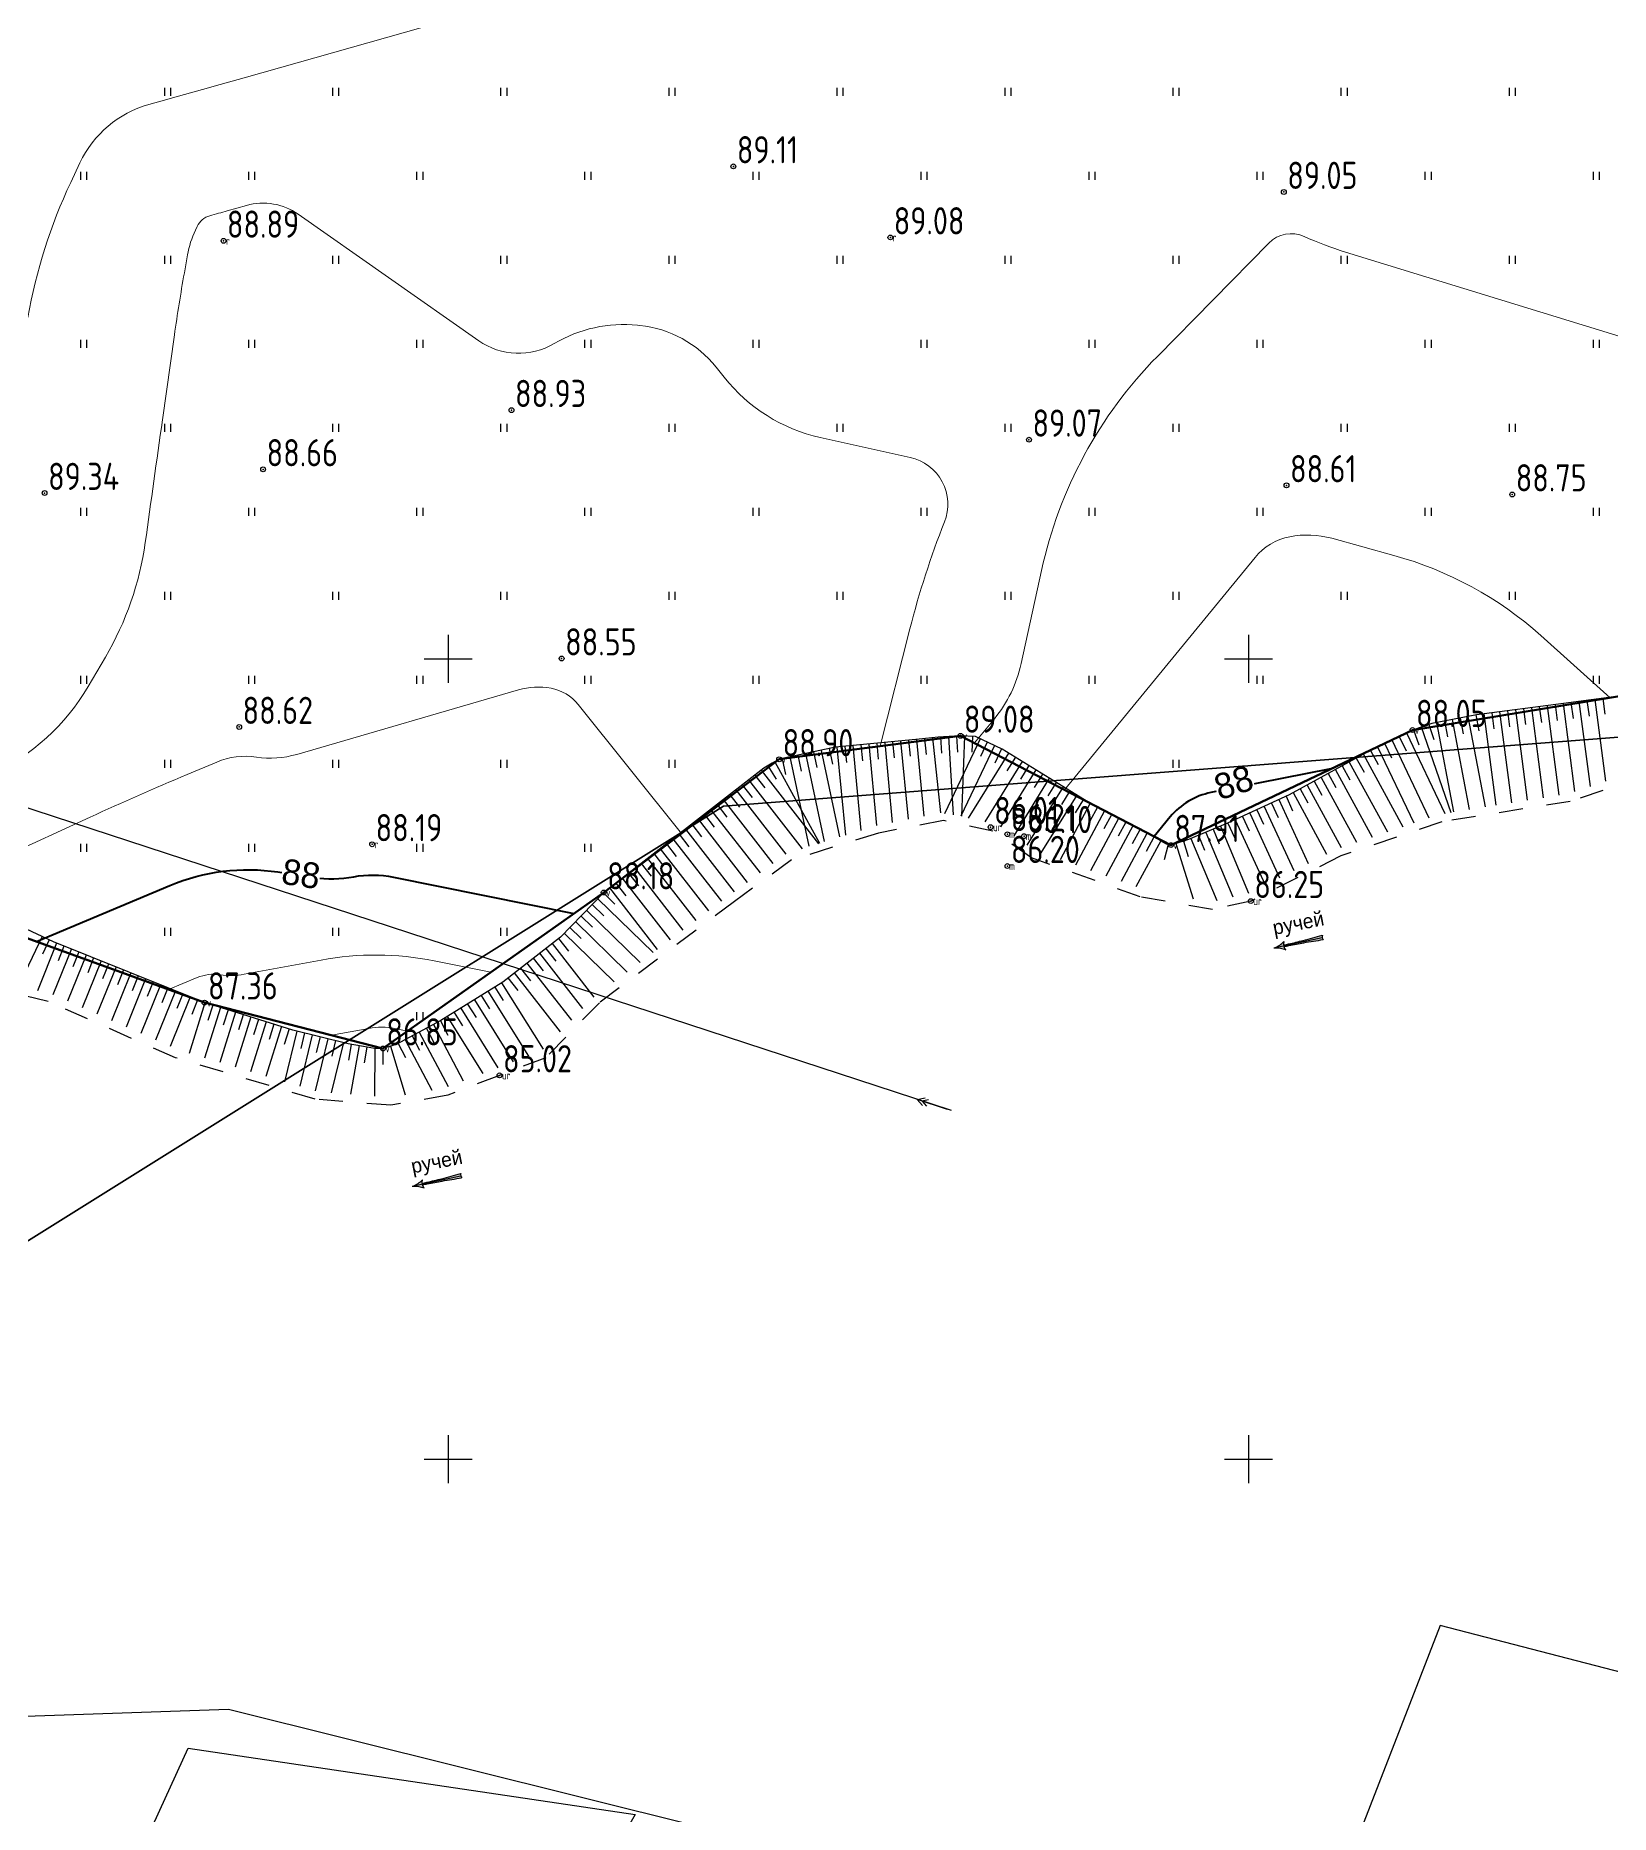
# Model space of a CAD drawing. Header units: metres. Extents: x 2284092 to 2335310, y 454860 to 483236.
# Drawn here: x 2284874.2 to 2284972.6, y 455177.8 to 455289 of the extents above; entities that cross this region are included whole.
import ezdxf

# ---------------------------------------------------------------- set-up
doc = ezdxf.new("R2010")
doc.units = ezdxf.units.M
doc.header["$PDMODE"] = 32
doc.header["$PDSIZE"] = 0.3
doc.linetypes.add('ЛИНИЯ_1.5-1.5', pattern=[3, 1.5, -1.5])
doc.linetypes.add('ЛЭП ВН', pattern=[0.002, 0.001, 0.001])
for name, color, linetype in [('-_линия', 7, 'Continuous'), ('0 @ 0.5', 7, 'Continuous'), ('b', 7, 'Continuous'), ('Eg.14_Ограждения', 7, 'Continuous'), ('Eg.14_Ограждения1', 7, 'Continuous'), ('INHABITED', 14, 'Continuous'), ('m', 7, 'Continuous'), ('MUNICIPAL', 14, 'Continuous'), ('P', 94, 'Continuous'), ('Pr', 7, 'Continuous'), ('T', 7, 'Continuous'), ('КОД', 7, 'Continuous')]:
    doc.layers.add(name, color=color, linetype=linetype)
doc.styles.add('pragmai.shx2', font='pragmai.shx', dxfattribs={"height": 1.6})
doc.styles.get("Standard").update_dxf_attribs({"font": 'eskdu.shx'})
doc.styles.add('Рубленый (Р-131)', font='p131.ttf')
doc.linetypes.add('ЛИНИЯ_СВЯЗИ', pattern='A,4.5,[133,ltypeshp.shx,S=0.2,R=0,X=-0.2,Y=0],1e-05,[133,ltypeshp.shx,S=0.15,R=0,X=-0.15,Y=0],1e-05,[133,ltypeshp.shx,S=0.1,R=0,X=-0.1,Y=0],1e-05,[133,ltypeshp.shx,S=0.05,R=0,X=-0.05,Y=0],4.5,-2', length=11.00003)

# ---------------------------------------------------------------- blocks, each defined once
blk = doc.blocks.new('ЛЭП ВН')
at = {"color": 0, "linetype": 'Continuous'}
for p, q in [((0, 4.5), (-0.5, 3.63)), ((0, 0.5), (0, 4.5)), ((0, 4.5), (0.5, 3.63)), ((0, 3.9), (-0.43, 3.15)), ((0, 3.9), (0.43, 3.15))]:
    blk.add_line(p, q, dxfattribs=at)
blk = doc.blocks.new('Крест сетки')
at = {"color": 72, "linetype": 'Continuous'}
for p, q in [((0, 3), (0, -3)), ((-3, 0), (3, 0))]:
    blk.add_line(p, q, dxfattribs=at)
blk = doc.blocks.new('Штриховка Луговая растительность')
at = {"color": 3, "linetype": 'Continuous'}
for p, q in [((-0.4, 1), (-0.4, 0)), ((0.4, 0), (0.4, 1))]:
    blk.add_line(p, q, dxfattribs=at)
blk = doc.blocks.new('Направление течения')
at = {"linetype": 'Continuous'}
h = blk.add_hatch(color=0, dxfattribs=at)
edge = h.paths.add_edge_path()
edge.add_arc((-0.03, 2.33), 1.04, 241.8876, 266.7395)
edge.add_spline(control_points=[(-0.09, 1.3), (-0.09, 1.51), (-0.11, 2.34), (-0.14, 4.01), (-0.23, 5.45), (-0.28, 6.27)], knot_values=[0, 0, 0, 0, 0.625751, 2.516384, 4.981065, 4.981065, 4.981065, 4.981065], degree=3, periodic=0)
edge.add_arc((-0.05, 6.62), 0.414, 235.3367, 276.6842)
edge.add_arc((0.05, 6.62), 0.414, 263.3158, 304.6633)
edge.add_spline(control_points=[(0.28, 6.27), (0.23, 5.45), (0.14, 4.01), (0.11, 2.34), (0.09, 1.51), (0.09, 1.3)], knot_values=[0, 0, 0, 0, 2.464681, 4.355314, 4.981065, 4.981065, 4.981065, 4.981065], degree=3, periodic=0)
edge.add_arc((0.03, 2.33), 1.04, 273.2605, 298.1124)
edge.add_spline(control_points=[(0.52, 1.42), (0.39, 1.22), (0.12, 0.79), (0.04, 0.28), (0, 0)], knot_values=[0, 0, 0, 0, 0.685038, 1.525237, 1.525237, 1.525237, 1.525237], degree=3, periodic=0)
edge.add_spline(control_points=[(0, 0), (-0.04, 0.28), (-0.12, 0.79), (-0.39, 1.22), (-0.52, 1.42)], knot_values=[0, 0, 0, 0, 0.840199, 1.525237, 1.525237, 1.525237, 1.525237], degree=3, periodic=0)
at = {"color": 0, "linetype": 'Continuous'}
blk.add_line((0, 0), (0, 6.2), dxfattribs=at)
for centre, radius, start, end in [((-0.05, 6.62), 0.414, 235.3367, 276.6842), ((0.05, 6.62), 0.414, 263.3158, 304.6633), ((-0.03, 2.33), 1.04, 241.8876, 266.7395), ((0.03, 2.33), 1.04, 273.2605, 298.1124)]:
    blk.add_arc(centre, radius, start, end, dxfattribs=at)
for points in [[(-0.09, 1.3), (-0.1, 1.92), (-0.15, 3.81), (-0.28, 6.27)], [(0.09, 1.3), (0.1, 1.92), (0.15, 3.81), (0.28, 6.27)], [(0, 0), (-0.19, 0.82), (-0.52, 1.42)], [(0, 0), (0.19, 0.82), (0.52, 1.42)]]:
    blk.add_spline(points, degree=3, dxfattribs=at)

msp = doc.modelspace()

# ---------------------------------------------------------------- linework, layer by layer
at = {"linetype": 'Continuous'}
for p, q in [((2284964.69, 455246.57), (2284965.44, 455240.86)), ((2284965.19, 455246.63), (2284965.32, 455245.64)), ((2284965.68, 455246.7), (2284966.43, 455241.02)), ((2284966.18, 455246.76), (2284966.31, 455245.77)), ((2284966.67, 455246.83), (2284967.41, 455241.18)), ((2284967.17, 455246.89), (2284967.3, 455245.9)), ((2284967.67, 455246.95), (2284968.4, 455241.33)), ((2284968.16, 455247.02), (2284968.29, 455246.03)), ((2284968.66, 455247.08), (2284969.39, 455241.49)), ((2284969.15, 455247.15), (2284969.28, 455246.16)), ((2284969.65, 455247.21), (2284970.37, 455241.71)), ((2284970.14, 455247.28), (2284970.27, 455246.29)), ((2284970.64, 455247.34), (2284971.34, 455242.03)), ((2284971.14, 455247.41), (2284971.27, 455246.42)), ((2284971.63, 455247.47), (2284972.3, 455242.36)), ((2284972.13, 455247.54), (2284972.26, 455246.55)), ((2284960.31, 455245.58), (2284960.64, 455244.64)), ((2284960.78, 455245.75), (2284962.64, 455240.41)), ((2284961.26, 455245.91), (2284961.58, 455244.97)), ((2284961.74, 455246.03), (2284962.8, 455240.45)), ((2284962.23, 455246.13), (2284962.42, 455245.14)), ((2284962.72, 455246.22), (2284963.79, 455240.6)), ((2284963.21, 455246.31), (2284963.4, 455245.33)), ((2284963.7, 455246.4), (2284964.77, 455240.76)), ((2284964.2, 455246.5), (2284964.38, 455245.52)), ((2284923.79, 455244.4), (2284924, 455243.42)), ((2284924.28, 455244.49), (2284924.81, 455238.99)), ((2284924.78, 455244.54), (2284924.87, 455243.54)), ((2284925.28, 455244.59), (2284925.78, 455239.29)), ((2284925.77, 455244.64), (2284925.87, 455243.64)), ((2284926.27, 455244.68), (2284926.76, 455239.59)), ((2284926.77, 455244.73), (2284926.86, 455243.73)), ((2284927.27, 455244.78), (2284927.74, 455239.79)), ((2284927.76, 455244.83), (2284927.86, 455243.83)), ((2284928.26, 455244.87), (2284928.73, 455239.99)), ((2284928.76, 455244.92), (2284928.85, 455243.92)), ((2284929.26, 455244.97), (2284929.71, 455240.18)), ((2284929.75, 455245.02), (2284929.86, 455244.03)), ((2284930.25, 455245.07), (2284930.76, 455240.38)), ((2284930.75, 455245.12), (2284930.81, 455244.12)), ((2284933.22, 455245.02), (2284931, 455240.33)), ((2284931.25, 455245.15), (2284931.54, 455240.27)), ((2284931.75, 455245.18), (2284931.81, 455244.18)), ((2284934.12, 455244.6), (2284932.03, 455240.17)), ((2284932.25, 455245.18), (2284932.07, 455240.17)), ((2284932.75, 455245.16), (2284932.71, 455244.17)), ((2284933.67, 455244.81), (2284933.24, 455243.91)), ((2284934.57, 455244.38), (2284934.15, 455243.48)), ((2284958.05, 455244.52), (2284960.32, 455239.76)), ((2284958.5, 455244.73), (2284958.93, 455243.83)), ((2284958.95, 455244.95), (2284961.27, 455240.08)), ((2284959.41, 455245.16), (2284959.84, 455244.26)), ((2284959.86, 455245.38), (2284962.26, 455240.34)), ((2284919.97, 455243.33), (2284920.49, 455242.48)), ((2284920.4, 455243.58), (2284923.19, 455238.49)), ((2284920.86, 455243.77), (2284921.06, 455242.79)), ((2284921.34, 455243.88), (2284922.53, 455238.3)), ((2284921.83, 455243.98), (2284922.04, 455243)), ((2284922.32, 455244.09), (2284923.49, 455238.6)), ((2284922.81, 455244.19), (2284923.02, 455243.21)), ((2284923.3, 455244.29), (2284924.45, 455238.89)), ((2284935, 455244.12), (2284932.49, 455240.06)), ((2284935.85, 455243.6), (2284933.53, 455239.83)), ((2284935.43, 455243.86), (2284934.9, 455243.01)), ((2284936.28, 455243.34), (2284935.75, 455242.49)), ((2284955.85, 455243.32), (2284956.33, 455242.44)), ((2284956.29, 455243.56), (2284958.67, 455239.2)), ((2284956.73, 455243.8), (2284957.21, 455242.92)), ((2284957.17, 455244.04), (2284959.63, 455239.52)), ((2284957.61, 455244.28), (2284958.09, 455243.4)), ((2284918.37, 455242.13), (2284918.98, 455241.34)), ((2284918.76, 455242.44), (2284922.1, 455238.14)), ((2284919.16, 455242.74), (2284919.77, 455241.95)), ((2284919.55, 455243.05), (2284923.13, 455238.45)), ((2284936.7, 455243.07), (2284934.51, 455239.51)), ((2284937.55, 455242.55), (2284935.33, 455238.94)), ((2284937.13, 455242.81), (2284936.6, 455241.96)), ((2284937.98, 455242.29), (2284937.45, 455241.44)), ((2284953.66, 455242.12), (2284955.79, 455238.22)), ((2284954.1, 455242.36), (2284954.58, 455241.49)), ((2284954.54, 455242.6), (2284956.75, 455238.55)), ((2284954.98, 455242.84), (2284955.46, 455241.96)), ((2284955.42, 455243.08), (2284957.71, 455238.87)), ((2284917.18, 455241.21), (2284920.28, 455237.22)), ((2284917.58, 455241.52), (2284918.19, 455240.73)), ((2284917.97, 455241.82), (2284921.09, 455237.81)), ((2284938.41, 455242.02), (2284936.15, 455238.37)), ((2284939.26, 455241.5), (2284937.02, 455237.88)), ((2284940.11, 455240.98), (2284938.23, 455237.45)), ((2284938.83, 455241.76), (2284938.31, 455240.91)), ((2284939.68, 455241.24), (2284939.16, 455240.39)), ((2284951.43, 455241), (2284951.85, 455240.09)), ((2284951.88, 455241.21), (2284953.72, 455237.23)), ((2284952.34, 455241.42), (2284952.75, 455240.51)), ((2284952.78, 455241.65), (2284954.87, 455237.81)), ((2284953.22, 455241.89), (2284953.7, 455241.01)), ((2284915.61, 455239.98), (2284918.67, 455236.04)), ((2284916, 455240.29), (2284916.61, 455239.5)), ((2284916.39, 455240.6), (2284919.48, 455236.63)), ((2284916.79, 455240.9), (2284917.4, 455240.11)), ((2284940.99, 455240.51), (2284939.18, 455237.11)), ((2284940.55, 455240.75), (2284940.08, 455239.86)), ((2284941.88, 455240.04), (2284940.13, 455236.77)), ((2284941.43, 455240.27), (2284940.96, 455239.39)), ((2284949.16, 455239.95), (2284951.03, 455235.88)), ((2284949.61, 455240.16), (2284950.03, 455239.26)), ((2284950.07, 455240.37), (2284951.93, 455236.33)), ((2284950.52, 455240.58), (2284950.94, 455239.67)), ((2284950.97, 455240.79), (2284952.82, 455236.78)), ((2284914.03, 455238.76), (2284917.06, 455234.86)), ((2284914.42, 455239.06), (2284915.03, 455238.27)), ((2284914.82, 455239.37), (2284917.86, 455235.45)), ((2284915.21, 455239.68), (2284915.82, 455238.89)), ((2284942.76, 455239.57), (2284941.08, 455236.43)), ((2284942.32, 455239.8), (2284941.85, 455238.92)), ((2284943.64, 455239.1), (2284942.04, 455236.09)), ((2284943.2, 455239.33), (2284942.73, 455238.45)), ((2284944.08, 455238.86), (2284943.61, 455237.98)), ((2284946.4, 455238.78), (2284948.02, 455234.91)), ((2284946.86, 455238.97), (2284947.25, 455238.05)), ((2284947.32, 455239.16), (2284949.02, 455235.13)), ((2284947.78, 455239.36), (2284948.17, 455238.44)), ((2284948.24, 455239.55), (2284950, 455235.36)), ((2284948.7, 455239.75), (2284949.12, 455238.84)), ((2284912.84, 455237.84), (2284913.45, 455237.05)), ((2284913.24, 455238.14), (2284916.26, 455234.26)), ((2284913.63, 455238.45), (2284914.24, 455237.66)), ((2284944.52, 455238.63), (2284942.96, 455235.76)), ((2284944.97, 455238.41), (2284944.73, 455237.44)), ((2284945.45, 455238.46), (2284946.53, 455235.01)), ((2284945.93, 455238.61), (2284946.23, 455237.66)), ((2284911.26, 455236.61), (2284911.88, 455235.82)), ((2284911.66, 455236.92), (2284914.66, 455233.06)), ((2284912.05, 455237.22), (2284912.67, 455236.43)), ((2284912.45, 455237.53), (2284915.46, 455233.66)), ((2284910.08, 455235.69), (2284913.06, 455231.85)), ((2284910.47, 455236), (2284911.09, 455235.21)), ((2284910.87, 455236.3), (2284913.86, 455232.45)), ((2284908.99, 455234.66), (2284909.71, 455233.96)), ((2284909.34, 455235.02), (2284912.8, 455231.65)), ((2284909.69, 455235.38), (2284910.4, 455234.68)), ((2284907.59, 455233.23), (2284908.31, 455232.53)), ((2284907.94, 455233.59), (2284911.18, 455230.44)), ((2284908.29, 455233.94), (2284909.01, 455233.25)), ((2284908.64, 455234.3), (2284911.99, 455231.04)), ((2284874.62, 455232.66), (2284873.15, 455229.55)), ((2284875.52, 455232.25), (2284874.33, 455229.27)), ((2284875.07, 455232.45), (2284874.64, 455231.55)), ((2284906.49, 455232.22), (2284909.1, 455228.87)), ((2284906.88, 455232.53), (2284907.5, 455231.74)), ((2284907.24, 455232.87), (2284910.37, 455229.83)), ((2284876.45, 455231.88), (2284875.3, 455229.01)), ((2284875.99, 455232.06), (2284875.62, 455231.14)), ((2284877.38, 455231.5), (2284876.22, 455228.61)), ((2284876.92, 455231.69), (2284876.54, 455230.76)), ((2284878.31, 455231.13), (2284877.13, 455228.2)), ((2284877.84, 455231.32), (2284877.47, 455230.39)), ((2284904.91, 455230.99), (2284907.69, 455227.43)), ((2284905.3, 455231.3), (2284905.92, 455230.51)), ((2284905.7, 455231.61), (2284908.39, 455228.15)), ((2284906.09, 455231.91), (2284906.71, 455231.12)), ((2284879.24, 455230.76), (2284878.05, 455227.8)), ((2284878.77, 455230.94), (2284878.4, 455230.02)), ((2284880.16, 455230.38), (2284878.96, 455227.39)), ((2284879.7, 455230.57), (2284879.33, 455229.64)), ((2284881.09, 455230.01), (2284879.88, 455226.99)), ((2284880.63, 455230.2), (2284880.25, 455229.27)), ((2284903.73, 455230.07), (2284904.34, 455229.28)), ((2284904.12, 455230.38), (2284906.98, 455226.71)), ((2284904.52, 455230.68), (2284905.13, 455229.89)), ((2284882.02, 455229.64), (2284880.79, 455226.59)), ((2284881.56, 455229.83), (2284881.18, 455228.9)), ((2284882.95, 455229.27), (2284881.71, 455226.18)), ((2284882.48, 455229.45), (2284882.11, 455228.52)), ((2284883.88, 455228.89), (2284882.62, 455225.78)), ((2284883.41, 455229.08), (2284883.04, 455228.15)), ((2284902.05, 455228.97), (2284902.58, 455228.13)), ((2284902.48, 455229.24), (2284905.01, 455225.19)), ((2284902.9, 455229.5), (2284903.43, 455228.66)), ((2284903.33, 455229.77), (2284905.92, 455225.61)), ((2284884.8, 455228.52), (2284883.81, 455225.35)), ((2284884.34, 455228.71), (2284883.97, 455227.78)), ((2284885.76, 455228.22), (2284884.77, 455225.06)), ((2284885.28, 455228.37), (2284884.98, 455227.42)), ((2284886.71, 455227.92), (2284885.73, 455224.78)), ((2284886.24, 455228.07), (2284885.94, 455227.12)), ((2284887.19, 455227.77), (2284886.89, 455226.82)), ((2284899.93, 455227.65), (2284902.15, 455224.1)), ((2284900.36, 455227.91), (2284900.89, 455227.07)), ((2284900.78, 455228.18), (2284903.1, 455224.46)), ((2284901.21, 455228.44), (2284901.74, 455227.6)), ((2284901.63, 455228.71), (2284904.06, 455224.83)), ((2284887.67, 455227.63), (2284886.69, 455224.49)), ((2284888.62, 455227.33), (2284887.64, 455224.21)), ((2284888.14, 455227.48), (2284887.84, 455226.52)), ((2284889.58, 455227.03), (2284888.6, 455223.92)), ((2284889.1, 455227.18), (2284888.8, 455226.22)), ((2284890.05, 455226.88), (2284889.75, 455225.92)), ((2284890.53, 455226.74), (2284889.76, 455223.58)), ((2284891.02, 455226.63), (2284890.78, 455225.65)), ((2284898.19, 455226.68), (2284899.99, 455223.28)), ((2284898.63, 455226.92), (2284899.1, 455226.03)), ((2284899.07, 455227.15), (2284900.93, 455223.64)), ((2284899.51, 455227.39), (2284899.98, 455226.5)), ((2284891.5, 455226.51), (2284890.72, 455223.3)), ((2284892.48, 455226.27), (2284891.68, 455223.01)), ((2284891.99, 455226.39), (2284891.75, 455225.42)), ((2284893.45, 455226.03), (2284892.68, 455222.9)), ((2284892.96, 455226.15), (2284892.72, 455225.18)), ((2284893.94, 455225.92), (2284893.76, 455224.94)), ((2284894.43, 455225.84), (2284893.9, 455222.81)), ((2284894.92, 455225.75), (2284894.75, 455224.76)), ((2284895.41, 455225.67), (2284895.39, 455222.69)), ((2284895.91, 455225.66), (2284895.91, 455224.66)), ((2284896.39, 455225.81), (2284897.31, 455222.77)), ((2284896.86, 455225.98), (2284897.33, 455225.1)), ((2284897.3, 455226.21), (2284898.98, 455223.05)), ((2284897.74, 455226.45), (2284898.21, 455225.56))]:
    msp.add_line(p, q, dxfattribs=at)
msp.add_lwpolyline([(2284973.45, 455247.71), (2284969.67, 455247.22), (2284964.23, 455246.51), (2284961.44, 455245.97), (2284960.24, 455245.56), (2284958.01, 455244.5), (2284952.53, 455241.51), (2284948.69, 455239.74), (2284946.24, 455238.71), (2284945.14, 455238.37), (2284944.88, 455238.43), (2284944.64, 455238.56), (2284944.38, 455238.71), (2284940.01, 455241.03), (2284934.61, 455244.37), (2284932.93, 455245.16), (2284931.95, 455245.19), (2284930.61, 455245.11), (2284929.42, 455244.98), (2284924.2, 455244.48), (2284920.67, 455243.73), (2284920.23, 455243.49), (2284919.71, 455243.17), (2284909.71, 455235.41), (2284907.01, 455232.62), (2284903.4, 455229.81), (2284899.53, 455227.4), (2284897.56, 455226.35), (2284896.74, 455225.91), (2284895.92, 455225.66), (2284895.38, 455225.67), (2284894.7, 455225.79), (2284893.74, 455225.96), (2284890.28, 455226.81), (2284884.77, 455228.53), (2284875.34, 455232.33), (2284872.28, 455233.76)], dxfattribs=at)
at = {"color": 5, "linetype": 'ЛИНИЯ_1.5-1.5'}
msp.add_lwpolyline([(2284980.66, 455244.66), (2284970.1, 455241.1), (2284962.08, 455239.83), (2284955.76, 455237.69), (2284950.14, 455234.87), (2284947.75, 455234.34), (2284943.23, 455235.14), (2284936.44, 455237.57), (2284934.03, 455239.24), (2284930.94, 455239.91), (2284926.88, 455239.12), (2284921.44, 455237.44), (2284917.88, 455234.85), (2284909.44, 455228.52), (2284906.09, 455225.08), (2284903.2, 455223.98), (2284899.97, 455222.74), (2284896.41, 455222.11), (2284891.68, 455222.49), (2284882.95, 455225.08), (2284875, 455228.6), (2284871.35, 455229.48)], dxfattribs=at)
at = {"layer": 'Eg.14_Ограждения', "color": 42, "linetype": 'Continuous', "lineweight": 15, "ltscale": 0.5, "flags": 128}
for points, elevation in [([(2284993.12, 455527.16, 0), (2284998.27, 455531.3)], 85), ([(2285181.37, 455628.72, 0), (2285184.82, 455627.52)], 89.5), ([(2284773.48, 455375.5, 0), (2284774.12, 455375.55)], 86.5), ([(2284901.6, 455290.37), (2284887.24, 455286.32, -0.000273), (2284881.29, 455284.65), (2284881.29, 455284.65, 0.217489), (2284876.99, 455281.01), (2284876.41, 455279.77, 0.066375), (2284873.73, 455271.34)], 89.5), ([(2284926.98, 455244.55), (2284928.84, 455251.89, -0.031838), (2284931, 455258.56), (2284931, 455258.56, 0.461161), (2284928.86, 455262.6), (2284923.24, 455263.84, -0.171831), (2284917.24, 455267.6), (2284916.73, 455268.24, 0.202142), (2284911.97, 455270.84), (2284911.83, 455270.86, 0.160107), (2284906.62, 455269.71), (2284906.62, 455269.71, -0.294282), (2284901.9, 455269.89), (2284890.63, 455277.79, 0.225243), (2284887.39, 455278.34), (2284886.19, 455278, -0.000274), (2284885.1, 455277.7), (2284885.1, 455277.7, 0.217489), (2284884.31, 455277.03), (2284884.2, 455276.8, 0.066376), (2284883.71, 455275.25), (2284883.51, 455274.12, 0.0087), (2284882.89, 455270.25), (2284882.14, 455264.94, 0.000633), (2284881.07, 455257.28), (2284881.07, 455257.28, -0.098294), (2284878.58, 455250.12), (2284877.51, 455248.29, -0.153823), (2284871.44, 455242.79)], 89), ([(2285011.27, 455266.35), (2284993.09, 455266.49, 0.161464), (2284991.45, 455265.96), (2284991.45, 455265.96, -0.220002), (2284989.83, 455265.64), (2284976.07, 455268.92, -0.079142), (2284974.63, 455269.51), (2284974.63, 455269.51, 0.063025), (2284973.21, 455270.16), (2284956.05, 455275.43, -0.031679), (2284953.48, 455276.4), (2284953.48, 455276.4, 0.314401), (2284951.26, 455275.99), (2284944.3, 455268.91, 0.14148), (2284937.06, 455255.53), (2284935.79, 455249.71, -0.118691), (2284934.12, 455246.27), (2284932.87, 455244.75)], 89), ([(2284938.49, 455241.83), (2284950.4, 455256.34, -0.173828), (2284952.57, 455257.64), (2284952.57, 455257.64, -0.116487), (2284955.19, 455257.54), (2284959.07, 455256.47, -0.115999), (2284968.26, 455251.46), (2284972.59, 455247.57)], 88.5), ([(2284857.11, 455223.07), (2284865.45, 455233.18, -0.067823), (2284867.7, 455235.26), (2284867.7, 455235.26, -0.044877), (2284870.36, 455236.78), (2284877.63, 455240.12, -0.007887), (2284883.68, 455242.78), (2284885.53, 455243.56, -0.138336), (2284888.01, 455243.87), (2284888.01, 455243.87, 0.109032), (2284890.53, 455244.04), (2284904.38, 455248.07, -0.117324), (2284906.42, 455248.17), (2284906.42, 455248.17, -0.179848), (2284908.11, 455247.16), (2284914.57, 455239.1)], 88.5), ([(2284882.53, 455229.34), (2284884.31, 455230.09, -0.138337), (2284885.75, 455230.27), (2284885.75, 455230.27, 0.083858), (2284887.24, 455230.3), (2284892.05, 455231.19, -0.096251), (2284899.12, 455231.13), (2284902.65, 455230.42)], 87.5), ([(2284892.71, 455226.49), (2284895.04, 455226.92, -0.09625), (2284896.65, 455226.91), (2284897.45, 455226.75)], 87)]:
    msp.add_lwpolyline(points, format="xyb", dxfattribs=dict(at, elevation=elevation))
at = {"layer": 'Eg.14_Ограждения', "color": 42, "linetype": 'Continuous', "lineweight": 40, "ltscale": 0.5, "flags": 128}
for points, elevation in [([(2285149.03, 455344.01, 0), (2285143.48, 455347.36)], 92), ([(2285173.89, 455628.54, 0), (2285177.8, 455627.17)], 90), ([(2284765.29, 455326.01, -0.000001), (2284763.78, 455328.74)], 86), ([(2284955.14, 455243.13), (2284947.65, 455241.65, 0.173828), (2284945.1, 455240.13), (2284944.1, 455238.91)], 88), ([(2284874.27, 455232.34), (2284882.61, 455235.85, -0.138336), (2284889.36, 455236.69), (2284891.6, 455236.35, 0.083856), (2284894.09, 455236.39), (2284894.09, 455236.39, -0.096249), (2284896.57, 455236.37), (2284907.85, 455234.09)], 88)]:
    msp.add_lwpolyline(points, format="xyb", dxfattribs=dict(at, elevation=elevation))
at = {"layer": 'm', "color": 104, "true_color": 0x0f9115}
for p in [(2284934.93, 455239.05, 86.21), (2284935.97, 455238.93, 86.1), (2284934.93, 455237.06, 86.2)]:
    msp.add_point(p, dxfattribs=at)
at = {"layer": 'P', "linetype": 'Continuous'}
msp.add_lwpolyline([(2284834.24, 455094.27), (2284838.43, 455100.66), (2284840.75, 455103.62), (2284844.92, 455110.13), (2284845.87, 455111.46), (2284856.88, 455130.4), (2284863.79, 455141.96), (2284867.84, 455148.95), (2284872.04, 455156.33), (2284883.74, 455181.93), (2284911.67, 455177.79), (2284871.6, 455107.77), (2284847.3, 455069.38), (2284846.33, 455067.67), (2284834.99, 455075.98), (2284826.64, 455081.89)], close=True, dxfattribs=at)
at = {"layer": 'P'}
for p in [(2284885.96, 455276.13, 88.89), (2284927.62, 455276.34, 89.08), (2284960.24, 455245.56, 88.05), (2284932, 455245.2, 89.08), (2284920.67, 455243.73, 88.9), (2284933.88, 455239.49, 86.01), (2284934.93, 455239.05, 86.21), (2284935.97, 455238.93, 86.1), (2284895.24, 455238.42, 88.19), (2284945.15, 455238.37, 87.91), (2284934.93, 455237.06, 86.2), (2284909.71, 455235.41, 88.18), (2284950.14, 455234.87, 86.25), (2284884.77, 455228.53, 87.36), (2284895.92, 455225.66, 86.85), (2284903.2, 455223.98, 85.02)]:
    msp.add_point(p, dxfattribs=at)
at = {"layer": 'Pr'}
for p in [(2284917.81, 455280.78, 89.11), (2284952.2, 455279.18, 89.05), (2284903.95, 455265.55, 88.93), (2284936.28, 455263.7, 89.07), (2284888.43, 455261.85, 88.66), (2284952.37, 455260.85, 88.61), (2284874.78, 455260.37, 89.34), (2284966.47, 455260.28, 88.75), (2284907.08, 455250.03, 88.55), (2284886.94, 455245.75, 88.62)]:
    msp.add_point(p, dxfattribs=at)

# ---------------------------------------------------------------- block references
at = {"layer": '0 @ 0.5', "linetype": 'Continuous', "xscale": 0.5, "yscale": 0.5, "zscale": 0.5}
for p in [(2284882.47, 455285.19), (2284892.97, 455285.19), (2284903.47, 455285.19), (2284913.97, 455285.19), (2284924.47, 455285.19), (2284934.97, 455285.19), (2284945.47, 455285.19), (2284955.97, 455285.19), (2284966.47, 455285.19), (2284877.22, 455279.94), (2284887.72, 455279.94), (2284898.22, 455279.94), (2284908.72, 455279.94), (2284919.22, 455279.94), (2284929.72, 455279.94), (2284940.22, 455279.94), (2284950.72, 455279.94), (2284961.22, 455279.94), (2284971.72, 455279.94), (2284882.47, 455274.69), (2284892.97, 455274.69), (2284903.47, 455274.69), (2284913.97, 455274.69), (2284924.47, 455274.69), (2284934.97, 455274.69), (2284945.47, 455274.69), (2284955.97, 455274.69), (2284966.47, 455274.69), (2284877.22, 455269.44), (2284887.72, 455269.44), (2284898.22, 455269.44), (2284908.72, 455269.44), (2284919.22, 455269.44), (2284929.72, 455269.44), (2284940.22, 455269.44), (2284950.72, 455269.44), (2284961.22, 455269.44), (2284971.72, 455269.44), (2284882.47, 455264.19), (2284892.97, 455264.19), (2284903.47, 455264.19), (2284913.97, 455264.19), (2284924.47, 455264.19), (2284934.97, 455264.19), (2284945.47, 455264.19), (2284955.97, 455264.19), (2284966.47, 455264.19), (2284877.22, 455258.94), (2284887.72, 455258.94), (2284898.22, 455258.94), (2284908.72, 455258.94), (2284919.22, 455258.94), (2284929.72, 455258.94), (2284940.22, 455258.94), (2284950.72, 455258.94), (2284961.22, 455258.94), (2284971.72, 455258.94), (2284882.47, 455253.69), (2284892.97, 455253.69), (2284903.47, 455253.69), (2284913.97, 455253.69), (2284924.47, 455253.69), (2284934.97, 455253.69), (2284945.47, 455253.69), (2284955.97, 455253.69), (2284966.47, 455253.69), (2284877.22, 455248.44), (2284887.72, 455248.44), (2284898.22, 455248.44), (2284908.72, 455248.44), (2284919.22, 455248.44), (2284929.72, 455248.44), (2284940.22, 455248.44), (2284950.72, 455248.44), (2284961.22, 455248.44), (2284971.72, 455248.44), (2284882.47, 455243.19), (2284892.97, 455243.19), (2284903.47, 455243.19), (2284913.97, 455243.19), (2284945.47, 455243.19), (2284877.22, 455237.94), (2284887.72, 455237.94), (2284898.22, 455237.94), (2284908.72, 455237.94), (2284882.47, 455232.69), (2284892.97, 455232.69), (2284903.47, 455232.69), (2284898.22, 455227.44)]:
    msp.add_blockref('Штриховка Луговая растительность', p, dxfattribs=at)
at = {"layer": '0 @ 0.5', "linetype": 'ЛИНИЯ_1.5-1.5', "xscale": 0.5, "yscale": 0.5, "zscale": 0.5}
for p in [(2284900, 455250), (2284950, 455250), (2284900, 455200), (2284950, 455200)]:
    msp.add_blockref('Крест сетки', p, dxfattribs=at)
at = {"layer": '0 @ 0.5', "linetype": 'Continuous', "rotation": 282.1712725624113}
for p, xscale, yscale, zscale in [((2284951.57, 455231.94), 0.5, 0.5, 0.5), ((2284897.74, 455217.05), 0.5000000000000001, 0.5000000000000001, 0.5000000000000001)]:
    msp.add_blockref('Направление течения', p, dxfattribs=dict(at, xscale=xscale, yscale=yscale, zscale=zscale))
at = {"layer": '0 @ 0.5', "linetype": 'ЛИНИЯ_1.5-1.5', "xscale": 0.5, "yscale": 0.5, "zscale": 0.5, "rotation": 71.86490237331333}
msp.add_blockref('ЛЭП ВН', (2284931.43, 455221.78), dxfattribs=at)

# ---------------------------------------------------------------- texts
at = {"linetype": 'ЛИНИЯ_СВЯЗИ', "style": 'Рубленый (Р-131)'}
for p in [(2284951.6, 455232.75, 89.52), (2284897.77, 455217.85, 89.52)]:
    msp.add_text('ручей', height=0.9, rotation=11.08, dxfattribs=at).set_placement(p)
at = {"layer": 'T'}
for s, p in [('89.11', (2284918.03, 455280.97, 89.11)), ('89.05', (2284952.42, 455279.37, 89.05)), ('88.89', (2284886.17, 455276.32, 88.89)), ('89.08', (2284927.83, 455276.53, 89.08)), ('88.93', (2284904.17, 455265.74, 88.93)), ('89.07', (2284936.5, 455263.89, 89.07)), ('88.66', (2284888.65, 455262.04, 88.66)), ('89.34', (2284875, 455260.56, 89.34)), ('88.61', (2284952.59, 455261.04, 88.61)), ('88.75', (2284966.69, 455260.47, 88.75)), ('88.55', (2284907.3, 455250.22, 88.55)), ('88.62', (2284887.15, 455245.94, 88.62)), ('89.08', (2284932.21, 455245.39, 89.08)), ('88.05', (2284960.46, 455245.75, 88.05)), ('88.90', (2284920.89, 455243.92, 88.9)), ('86.01', (2284934.1, 455239.68, 86.01)), ('88.19', (2284895.46, 455238.61, 88.19)), ('86.21', (2284935.15, 455239.24, 86.21)), ('86.10', (2284936.18, 455239.12, 86.1)), ('87.91', (2284945.36, 455238.56, 87.91)), ('86.20', (2284935.15, 455237.25, 86.2)), ('88.18', (2284909.93, 455235.6, 88.18)), ('86.25', (2284950.36, 455235.06, 86.25)), ('87.36', (2284884.99, 455228.72, 87.36)), ('86.85', (2284896.13, 455225.85, 86.85)), ('85.02', (2284903.42, 455224.17, 85.02))]:
    msp.add_text(s, height=1.7, dxfattribs=at).set_placement(p)
at = {"layer": 'КОД'}
for s, p in [('r', (2284886.11, 455275.88, 88.89)), ('r', (2284886.11, 455275.88, 88.89)), ('r', (2284927.77, 455276.09, 89.08)), ('r', (2284927.77, 455276.09, 89.08)), ('v', (2284960.39, 455245.31, 88.05)), ('v', (2284960.39, 455245.31, 88.05)), ('v', (2284932.15, 455244.95, 89.08)), ('v', (2284932.15, 455244.95, 89.08)), ('v', (2284920.82, 455243.48, 88.9)), ('v', (2284920.82, 455243.48, 88.9)), ('ur', (2284934.03, 455239.24, 86.01)), ('ur', (2284934.03, 455239.24, 86.01)), ('m', (2284935.03, 455238.8, 86.21)), ('m', (2284935.03, 455238.8, 86.21)), ('m', (2284936.07, 455238.68, 86.1)), ('m', (2284936.07, 455238.68, 86.1)), ('r', (2284895.39, 455238.17, 88.19)), ('r', (2284895.39, 455238.17, 88.19)), ('v', (2284945.29, 455238.12, 87.91)), ('v', (2284945.29, 455238.12, 87.91)), ('m', (2284935.03, 455236.81, 86.2)), ('m', (2284935.03, 455236.81, 86.2)), ('v', (2284909.86, 455235.16, 88.18)), ('v', (2284909.86, 455235.16, 88.18)), ('ur', (2284950.29, 455234.62, 86.25)), ('ur', (2284950.29, 455234.62, 86.25)), ('v', (2284884.92, 455228.28, 87.36)), ('v', (2284884.92, 455228.28, 87.36)), ('v', (2284896.07, 455225.41, 86.85)), ('v', (2284896.07, 455225.41, 86.85)), ('ur', (2284903.35, 455223.73, 85.02)), ('ur', (2284903.35, 455223.73, 85.02))]:
    msp.add_text(s, height=0.5, dxfattribs=at).set_placement(p)

# ---------------------------------------------------------------- next in the draw order: texts
at = {"layer": 'Eg.14_Ограждения1', "color": 42, "char_height": 1.6, "attachment_point": 5, "style": 'pragmai.shx2', "bg_fill": 3, "box_fill_scale": 1, "bg_fill_color": 1, "bg_fill_transparency": 0}
for insert, rotation in [((2284949.07, 455242.28), 17.9581), ((2284890.8, 455236.57), 351.4325)]:
    msp.add_mtext('88', dxfattribs=dict(at, insert=insert, rotation=rotation))

# ---------------------------------------------------------------- next in the draw order: linework, layer by layer
at = {"layer": '-_линия', "color": 1, "lineweight": 100}
msp.add_lwpolyline([(2285071.28, 455267.2), (2285046.92, 455267.98), (2285012.84, 455267.45), (2284996.09, 455255.67), (2284976.61, 455248.23), (2284960.24, 455245.56), (2284945.14, 455238.37), (2284932, 455245.2), (2284920.67, 455243.73), (2284909.71, 455235.41), (2284895.92, 455225.66), (2284884.77, 455228.53), (2284869.58, 455234.04), (2284854.56, 455220.83), (2284843.04, 455214.15), (2284837.89, 455210.81), (2284835.26, 455206.93), (2284818.92, 455201.19), (2284811.25, 455206.23)], dxfattribs=at)
at = {"linetype": 'ЛЭП ВН'}
msp.add_line((2284931.43, 455221.78), (2284855.9, 455246.52, 93.71), dxfattribs=at)
at = {"layer": 'b', "linetype": 'Continuous'}
msp.add_lwpolyline([(2285114.02, 455058.1), (2284983.5, 455138.35), (2284998.45, 455180.15), (2284961.97, 455189.6), (2284946.24, 455149.09), (2284930.42, 455155.69), (2284937.82, 455171.5), (2284886.26, 455184.36), (2284823.4, 455182.2), (2284675.73, 455231), (2284668.62, 455235.02), (2284650.33, 455245.35), (2284617.86, 455267.43)], dxfattribs=at)
at = {"layer": 'INHABITED', "linetype": 'Continuous'}
for points in [[(2284617.86, 455267.43), (2284650.33, 455245.35), (2284668.62, 455235.02), (2284675.73, 455231), (2284823.4, 455182.2), (2284917.2, 455240.8), (2285097.4, 455254.7)], [(2284620.18, 455265.11), (2284650.33, 455245.35), (2284657.53, 455241.28), (2284675.73, 455231), (2284823.4, 455182.2), (2284917.2, 455240.8), (2285097.4, 455254.7)], [(2284620.18, 455265.11), (2284650.33, 455245.35), (2284657.53, 455241.28), (2284675.73, 455231), (2284823.4, 455182.2), (2284917.2, 455240.8), (2285097.4, 455254.7)]]:
    msp.add_lwpolyline(points, dxfattribs=at)
at = {"layer": 'MUNICIPAL', "linetype": 'Continuous'}
for points in [[(2284617.86, 455267.43), (2284650.33, 455245.35), (2284668.62, 455235.02), (2284675.73, 455231), (2284823.4, 455182.2), (2284917.2, 455240.8), (2285097.4, 455254.7)], [(2285097.4, 455254.7), (2284917.2, 455240.8), (2284823.4, 455182.2), (2284675.73, 455231), (2284668.62, 455235.02), (2284650.33, 455245.35), (2284617.86, 455267.43)], [(2284617.86, 455267.43), (2284650.33, 455245.35), (2284668.62, 455235.02), (2284675.73, 455231), (2284823.4, 455182.2), (2284917.2, 455240.8), (2285097.4, 455254.7)], [(2285097.4, 455254.7), (2284917.2, 455240.8), (2284823.4, 455182.2), (2284675.73, 455231), (2284668.62, 455235.02), (2284650.33, 455245.35), (2284617.86, 455267.43)]]:
    msp.add_lwpolyline(points, dxfattribs=at)

doc.saveas('drawing.dxf')
